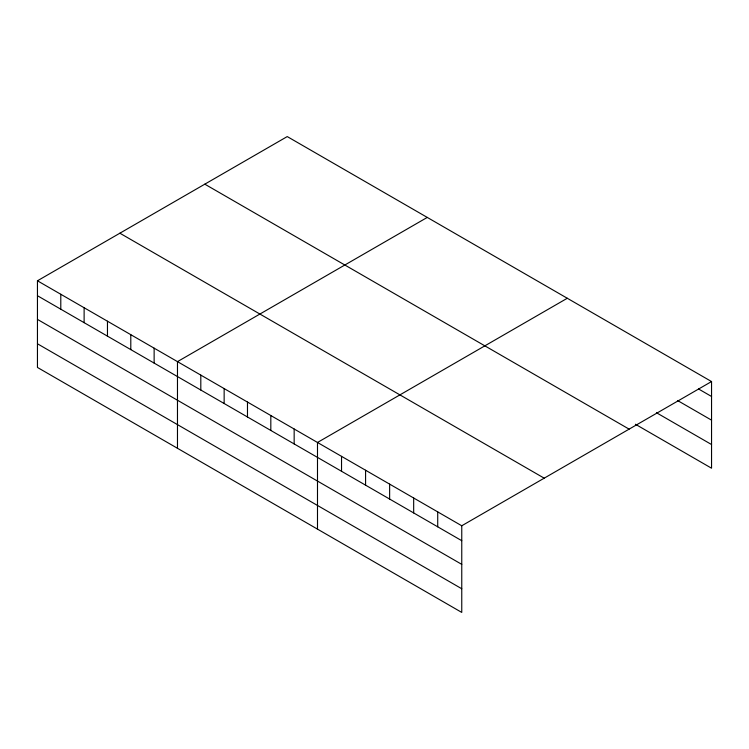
<?xml version="1.0" encoding="UTF-8"?>
<svg xmlns="http://www.w3.org/2000/svg" width="749" height="749" viewBox="0 0 749 749"><rect width="100%" height="100%" fill="white"/><g stroke="black" fill="none" stroke-linecap="round" stroke-linejoin="round"><path stroke-width="1.12" d="M37.45 280.791L461.759 525.77L461.759 612.42L37.45 367.45L37.45 280.791L287.242 136.58L711.55 381.55L711.55 468.209L635.414 424.252M427.267 217.416L177.476 361.636L177.476 448.295M567.283 298.261L317.492 442.472L317.492 529.131M461.759 525.77L711.55 381.55M698.527 388.956L711.55 396.474M677.489 400.481L711.55 420.152M656.452 412.727L711.55 444.532M204.814 184.17L629.123 429.14M119.877 233.201L544.186 478.171M37.45 295.724L461.759 540.694M37.45 319.392L461.759 564.362M37.45 343.782L461.759 588.751M437.716 511.885L437.716 526.809M413.673 498.001L413.673 512.925M389.63 484.116L389.63 499.049M365.578 470.241L365.578 485.165M341.535 456.356L341.535 471.28M294.16 428.999L294.16 443.932M270.82 415.526L270.82 430.45M247.479 402.054L247.479 416.978M224.148 388.581L224.148 403.505M200.807 375.109L200.807 390.032M154.135 348.163L154.135 363.087M130.794 334.691L130.794 349.614M107.463 321.218L107.463 336.142M84.122 307.736L84.122 322.669M60.791 294.263L60.791 309.197"/></g></svg>
